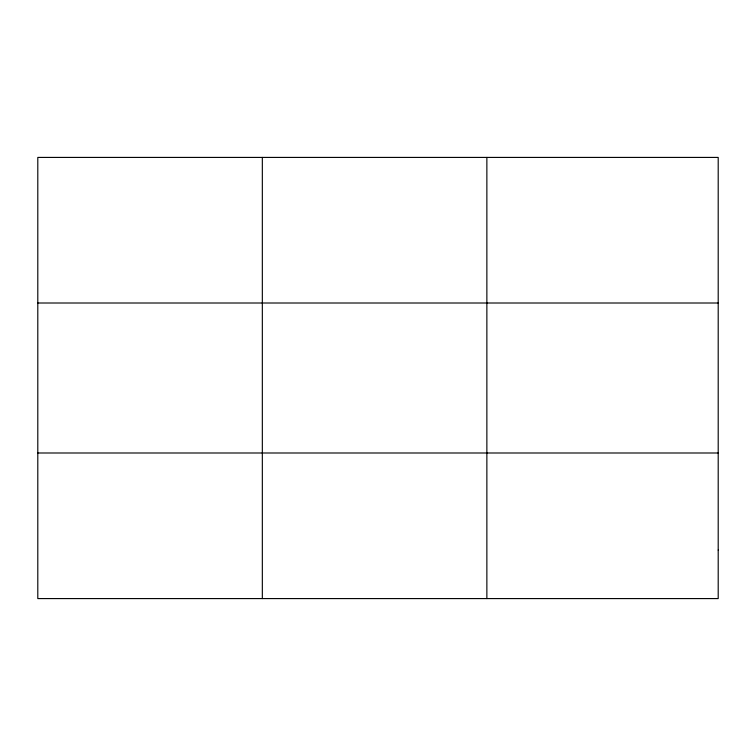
<?xml version="1.0" encoding="UTF-8"?>
<svg xmlns="http://www.w3.org/2000/svg" width="756" height="756" viewBox="0 0 756 756"><rect width="100%" height="100%" fill="white"/><g stroke="black" fill="none" stroke-linecap="round" stroke-linejoin="round"><path stroke-width="1.13" d="M262.332 157.418L262.332 598.582M486.864 157.418L486.864 598.582M37.8 303.005L718.2 303.005M37.8 452.995L718.2 452.995M718.2 550.056L718.2 598.582L37.8 598.582L37.8 157.418L718.2 157.418L718.2 550.056"/></g></svg>
